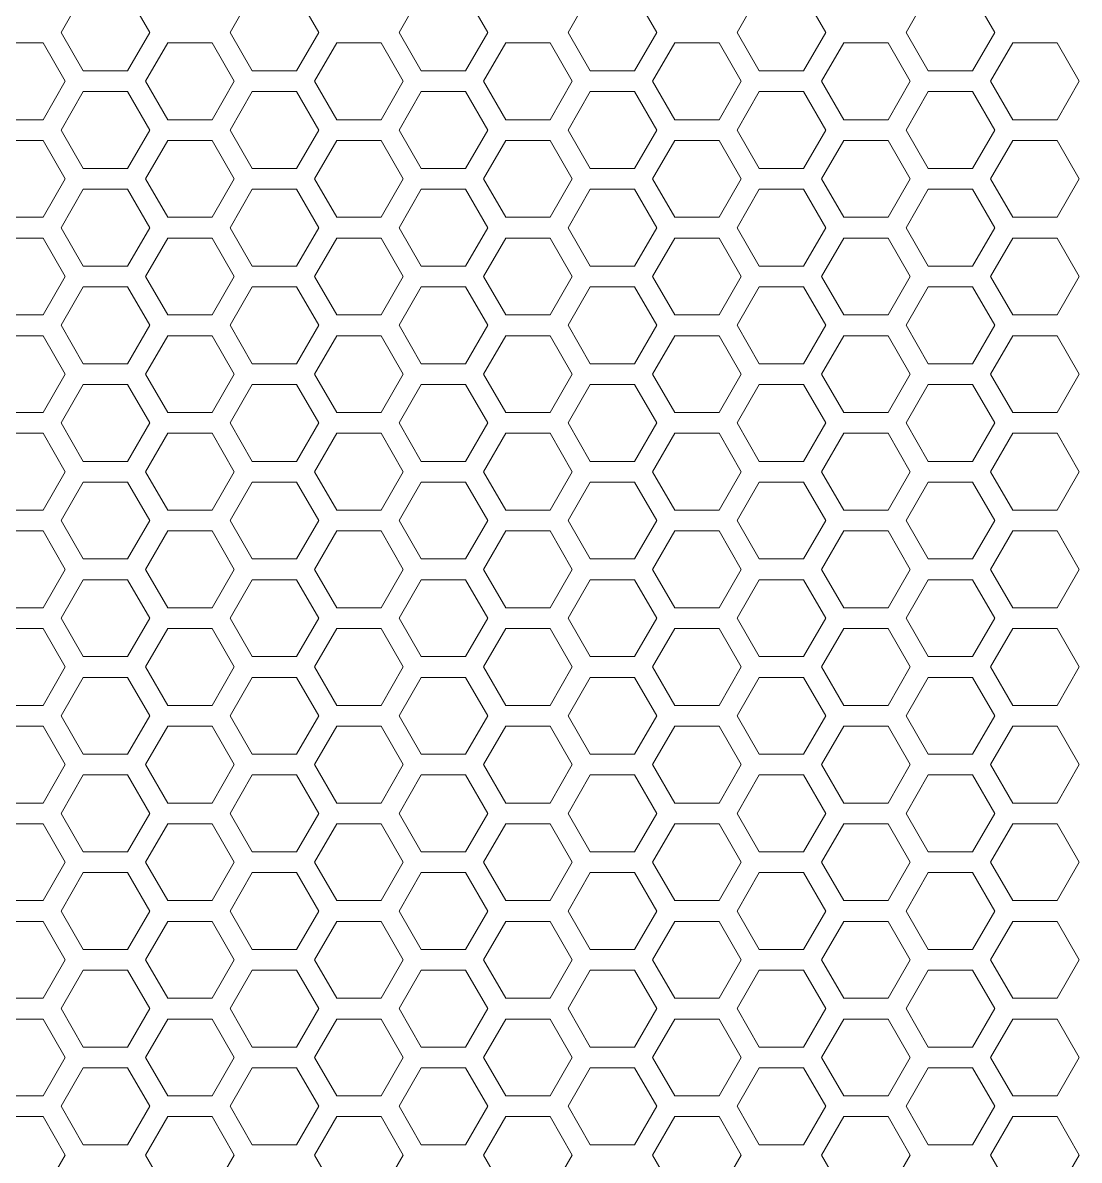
# Model space of a CAD drawing. Header units: millimetres. Extents: x 0 to 140, y -17 to 195.
# Drawn here: x 23.61 to 30.09, y 109.12 to 116.1 of the extents above; entities that cross this region are included whole.
import ezdxf

# ---------------------------------------------------------------- set-up
doc = ezdxf.new("R2010")
doc.units = ezdxf.units.MM
doc.layers.add('4203-42785_1_0', color=7, linetype='Continuous')

# ---------------------------------------------------------------- blocks, each defined once
blk = doc.blocks.new('a')
at = {"layer": '4203-42785_1_0', "color": 0, "linetype": 'ByBlock', "lineweight": 9}
for p, q in [((1511.8058, 435.2203), (1511.6991, 435.0354)), ((1512.1259, 435.0354), (1512.0192, 435.2203)), ((1512.6191, 435.2203), (1512.5124, 435.0354)), ((1512.9393, 435.0354), (1512.8325, 435.2203)), ((1513.4323, 435.2203), (1513.3256, 435.0354)), ((1513.7524, 435.0354), (1513.6457, 435.2203)), ((1514.2456, 435.2203), (1514.1389, 435.0354)), ((1514.5657, 435.0354), (1514.459, 435.2203)), ((1515.0588, 435.2203), (1514.9521, 435.0354)), ((1515.379, 435.0354), (1515.2723, 435.2203)), ((1515.8721, 435.2203), (1515.7654, 435.0354)), ((1516.1923, 435.0354), (1516.0855, 435.2203)), ((1511.6991, 435.0354), (1511.8058, 434.8506)), ((1512.0192, 434.8506), (1512.1259, 435.0354)), ((1512.5124, 435.0354), (1512.6191, 434.8506)), ((1512.8325, 434.8506), (1512.9393, 435.0354)), ((1513.3256, 435.0354), (1513.4323, 434.8506)), ((1513.6457, 434.8506), (1513.7524, 435.0354)), ((1514.1389, 435.0354), (1514.2456, 434.8506)), ((1514.459, 434.8506), (1514.5657, 435.0354)), ((1514.9521, 435.0354), (1515.0588, 434.8506)), ((1515.2723, 434.8506), (1515.379, 435.0354)), ((1515.7654, 435.0354), (1515.8721, 434.8506)), ((1516.0855, 434.8506), (1516.1923, 435.0354)), ((1511.6126, 434.9855), (1511.3992, 434.9855)), ((1511.7193, 434.8007), (1511.6126, 434.9855)), ((1512.2124, 434.9855), (1512.1057, 434.8007)), ((1512.4259, 434.9855), (1512.2124, 434.9855)), ((1512.5326, 434.8007), (1512.4259, 434.9855)), ((1513.0257, 434.9855), (1512.919, 434.8007)), ((1513.2391, 434.9855), (1513.0257, 434.9855)), ((1513.3458, 434.8007), (1513.2391, 434.9855)), ((1513.8389, 434.9855), (1513.7322, 434.8007)), ((1514.0523, 434.9855), (1513.8389, 434.9855)), ((1514.1591, 434.8007), (1514.0523, 434.9855)), ((1514.6522, 434.9855), (1514.5455, 434.8007)), ((1514.8656, 434.9855), (1514.6522, 434.9855)), ((1514.9724, 434.8007), (1514.8656, 434.9855)), ((1515.4655, 434.9855), (1515.3587, 434.8007)), ((1515.6789, 434.9855), (1515.4655, 434.9855)), ((1515.7856, 434.8007), (1515.6789, 434.9855)), ((1516.2788, 434.9855), (1516.1721, 434.8007)), ((1516.4922, 434.9855), (1516.2788, 434.9855)), ((1516.5989, 434.8007), (1516.4922, 434.9855)), ((1511.8058, 434.8506), (1512.0192, 434.8506)), ((1512.6191, 434.8506), (1512.8325, 434.8506)), ((1513.4323, 434.8506), (1513.6457, 434.8506)), ((1514.2456, 434.8506), (1514.459, 434.8506)), ((1515.0588, 434.8506), (1515.2723, 434.8506)), ((1515.8721, 434.8506), (1516.0855, 434.8506)), ((1511.6126, 434.6158), (1511.7193, 434.8007)), ((1512.1057, 434.8007), (1512.2124, 434.6158)), ((1512.4259, 434.6158), (1512.5326, 434.8007)), ((1512.919, 434.8007), (1513.0257, 434.6158)), ((1513.2391, 434.6158), (1513.3458, 434.8007)), ((1513.7322, 434.8007), (1513.8389, 434.6158)), ((1514.0523, 434.6158), (1514.1591, 434.8007)), ((1514.5455, 434.8007), (1514.6522, 434.6158)), ((1514.8656, 434.6158), (1514.9724, 434.8007)), ((1515.3587, 434.8007), (1515.4655, 434.6158)), ((1515.6789, 434.6158), (1515.7856, 434.8007)), ((1516.1721, 434.8007), (1516.2788, 434.6158)), ((1516.4922, 434.6158), (1516.5989, 434.8007)), ((1511.8058, 434.7508), (1511.6991, 434.5659)), ((1512.0192, 434.7508), (1511.8058, 434.7508)), ((1512.1259, 434.5659), (1512.0192, 434.7508)), ((1512.6191, 434.7508), (1512.5124, 434.5659)), ((1512.8325, 434.7508), (1512.6191, 434.7508)), ((1512.9393, 434.5659), (1512.8325, 434.7508)), ((1513.4323, 434.7508), (1513.3256, 434.5659)), ((1513.6457, 434.7508), (1513.4323, 434.7508)), ((1513.7524, 434.5659), (1513.6457, 434.7508)), ((1514.2456, 434.7508), (1514.1389, 434.5659)), ((1514.459, 434.7508), (1514.2456, 434.7508)), ((1514.5657, 434.5659), (1514.459, 434.7508)), ((1515.0588, 434.7508), (1514.9521, 434.5659)), ((1515.2723, 434.7508), (1515.0588, 434.7508)), ((1515.379, 434.5659), (1515.2723, 434.7508)), ((1515.8721, 434.7508), (1515.7654, 434.5659)), ((1516.0855, 434.7508), (1515.8721, 434.7508)), ((1516.1923, 434.5659), (1516.0855, 434.7508)), ((1511.3992, 434.6158), (1511.6126, 434.6158)), ((1512.2124, 434.6158), (1512.4259, 434.6158)), ((1513.0257, 434.6158), (1513.2391, 434.6158)), ((1513.8389, 434.6158), (1514.0523, 434.6158)), ((1514.6522, 434.6158), (1514.8656, 434.6158)), ((1515.4655, 434.6158), (1515.6789, 434.6158)), ((1516.2788, 434.6158), (1516.4922, 434.6158)), ((1511.6991, 434.5659), (1511.8058, 434.381)), ((1512.0192, 434.381), (1512.1259, 434.5659)), ((1512.5124, 434.5659), (1512.6191, 434.381)), ((1512.8325, 434.381), (1512.9393, 434.5659)), ((1513.3256, 434.5659), (1513.4323, 434.381)), ((1513.6457, 434.381), (1513.7524, 434.5659)), ((1514.1389, 434.5659), (1514.2456, 434.381)), ((1514.459, 434.381), (1514.5657, 434.5659)), ((1514.9521, 434.5659), (1515.0588, 434.381)), ((1515.2723, 434.381), (1515.379, 434.5659)), ((1515.7654, 434.5659), (1515.8721, 434.381)), ((1516.0855, 434.381), (1516.1923, 434.5659)), ((1511.6126, 434.516), (1511.3992, 434.516)), ((1511.7193, 434.3311), (1511.6126, 434.516)), ((1512.2124, 434.516), (1512.1057, 434.3311)), ((1512.4259, 434.516), (1512.2124, 434.516)), ((1512.5326, 434.3311), (1512.4259, 434.516)), ((1513.0257, 434.516), (1512.919, 434.3311)), ((1513.2391, 434.516), (1513.0257, 434.516)), ((1513.3458, 434.3311), (1513.2391, 434.516)), ((1513.8389, 434.516), (1513.7322, 434.3311)), ((1514.0523, 434.516), (1513.8389, 434.516)), ((1514.1591, 434.3311), (1514.0523, 434.516)), ((1514.6522, 434.516), (1514.5455, 434.3311)), ((1514.8656, 434.516), (1514.6522, 434.516)), ((1514.9724, 434.3311), (1514.8656, 434.516)), ((1515.4655, 434.516), (1515.3587, 434.3311)), ((1515.6789, 434.516), (1515.4655, 434.516)), ((1515.7856, 434.3311), (1515.6789, 434.516)), ((1516.2788, 434.516), (1516.1721, 434.3311)), ((1516.4922, 434.516), (1516.2788, 434.516)), ((1516.5989, 434.3311), (1516.4922, 434.516)), ((1511.8058, 434.381), (1512.0192, 434.381)), ((1512.6191, 434.381), (1512.8325, 434.381)), ((1513.4323, 434.381), (1513.6457, 434.381)), ((1514.2456, 434.381), (1514.459, 434.381)), ((1515.0588, 434.381), (1515.2723, 434.381)), ((1515.8721, 434.381), (1516.0855, 434.381)), ((1511.6126, 434.1463), (1511.7193, 434.3311)), ((1511.8058, 434.2812), (1511.6991, 434.0963)), ((1512.0192, 434.2812), (1511.8058, 434.2812)), ((1512.1259, 434.0963), (1512.0192, 434.2812)), ((1512.1057, 434.3311), (1512.2124, 434.1463)), ((1512.4259, 434.1463), (1512.5326, 434.3311)), ((1512.6191, 434.2812), (1512.5124, 434.0963)), ((1512.8325, 434.2812), (1512.6191, 434.2812)), ((1512.9393, 434.0963), (1512.8325, 434.2812)), ((1512.919, 434.3311), (1513.0257, 434.1463)), ((1513.2391, 434.1463), (1513.3458, 434.3311)), ((1513.4323, 434.2812), (1513.3256, 434.0963)), ((1513.6457, 434.2812), (1513.4323, 434.2812)), ((1513.7524, 434.0963), (1513.6457, 434.2812)), ((1513.7322, 434.3311), (1513.8389, 434.1463)), ((1514.0523, 434.1463), (1514.1591, 434.3311)), ((1514.2456, 434.2812), (1514.1389, 434.0963)), ((1514.459, 434.2812), (1514.2456, 434.2812)), ((1514.5657, 434.0963), (1514.459, 434.2812)), ((1514.5455, 434.3311), (1514.6522, 434.1463)), ((1514.8656, 434.1463), (1514.9724, 434.3311)), ((1515.0588, 434.2812), (1514.9521, 434.0963)), ((1515.2723, 434.2812), (1515.0588, 434.2812)), ((1515.379, 434.0963), (1515.2723, 434.2812)), ((1515.3587, 434.3311), (1515.4655, 434.1463)), ((1515.6789, 434.1463), (1515.7856, 434.3311)), ((1515.8721, 434.2812), (1515.7654, 434.0963)), ((1516.0855, 434.2812), (1515.8721, 434.2812)), ((1516.1923, 434.0963), (1516.0855, 434.2812)), ((1516.1721, 434.3311), (1516.2788, 434.1463)), ((1516.4922, 434.1463), (1516.5989, 434.3311)), ((1511.3992, 434.1463), (1511.6126, 434.1463)), ((1512.2124, 434.1463), (1512.4259, 434.1463)), ((1513.0257, 434.1463), (1513.2391, 434.1463)), ((1513.8389, 434.1463), (1514.0523, 434.1463)), ((1514.6522, 434.1463), (1514.8656, 434.1463)), ((1515.4655, 434.1463), (1515.6789, 434.1463)), ((1516.2788, 434.1463), (1516.4922, 434.1463)), ((1511.6991, 434.0963), (1511.8058, 433.9115)), ((1512.0192, 433.9115), (1512.1259, 434.0963)), ((1512.5124, 434.0963), (1512.6191, 433.9115)), ((1512.8325, 433.9115), (1512.9393, 434.0963)), ((1513.3256, 434.0963), (1513.4323, 433.9115)), ((1513.6457, 433.9115), (1513.7524, 434.0963)), ((1514.1389, 434.0963), (1514.2456, 433.9115)), ((1514.459, 433.9115), (1514.5657, 434.0963)), ((1514.9521, 434.0963), (1515.0588, 433.9115)), ((1515.2723, 433.9115), (1515.379, 434.0963)), ((1515.7654, 434.0963), (1515.8721, 433.9115)), ((1516.0855, 433.9115), (1516.1923, 434.0963)), ((1511.6126, 434.0464), (1511.3992, 434.0464)), ((1511.7193, 433.8616), (1511.6126, 434.0464)), ((1512.2124, 434.0464), (1512.1057, 433.8616)), ((1512.4259, 434.0464), (1512.2124, 434.0464)), ((1512.5326, 433.8616), (1512.4259, 434.0464)), ((1513.0257, 434.0464), (1512.919, 433.8616)), ((1513.2391, 434.0464), (1513.0257, 434.0464)), ((1513.3458, 433.8616), (1513.2391, 434.0464)), ((1513.8389, 434.0464), (1513.7322, 433.8616)), ((1514.0523, 434.0464), (1513.8389, 434.0464)), ((1514.1591, 433.8616), (1514.0523, 434.0464)), ((1514.6522, 434.0464), (1514.5455, 433.8616)), ((1514.8656, 434.0464), (1514.6522, 434.0464)), ((1514.9724, 433.8616), (1514.8656, 434.0464)), ((1515.4655, 434.0464), (1515.3587, 433.8616)), ((1515.6789, 434.0464), (1515.4655, 434.0464)), ((1515.7856, 433.8616), (1515.6789, 434.0464)), ((1516.2788, 434.0464), (1516.1721, 433.8616)), ((1516.4922, 434.0464), (1516.2788, 434.0464)), ((1516.5989, 433.8616), (1516.4922, 434.0464)), ((1511.8058, 433.9115), (1512.0192, 433.9115)), ((1512.6191, 433.9115), (1512.8325, 433.9115)), ((1513.4323, 433.9115), (1513.6457, 433.9115)), ((1514.2456, 433.9115), (1514.459, 433.9115)), ((1515.0588, 433.9115), (1515.2723, 433.9115)), ((1515.8721, 433.9115), (1516.0855, 433.9115)), ((1511.6126, 433.6767), (1511.7193, 433.8616)), ((1512.1057, 433.8616), (1512.2124, 433.6767)), ((1512.4259, 433.6767), (1512.5326, 433.8616)), ((1512.919, 433.8616), (1513.0257, 433.6767)), ((1513.2391, 433.6767), (1513.3458, 433.8616)), ((1513.7322, 433.8616), (1513.8389, 433.6767)), ((1514.0523, 433.6767), (1514.1591, 433.8616)), ((1514.5455, 433.8616), (1514.6522, 433.6767)), ((1514.8656, 433.6767), (1514.9724, 433.8616)), ((1515.3587, 433.8616), (1515.4655, 433.6767)), ((1515.6789, 433.6767), (1515.7856, 433.8616)), ((1516.1721, 433.8616), (1516.2788, 433.6767)), ((1516.4922, 433.6767), (1516.5989, 433.8616)), ((1511.8058, 433.8117), (1511.6991, 433.6268)), ((1512.0192, 433.8117), (1511.8058, 433.8117)), ((1512.1259, 433.6268), (1512.0192, 433.8117)), ((1512.6191, 433.8117), (1512.5124, 433.6268)), ((1512.8325, 433.8117), (1512.6191, 433.8117)), ((1512.9393, 433.6268), (1512.8325, 433.8117)), ((1513.4323, 433.8117), (1513.3256, 433.6268)), ((1513.6457, 433.8117), (1513.4323, 433.8117)), ((1513.7524, 433.6268), (1513.6457, 433.8117)), ((1514.2456, 433.8117), (1514.1389, 433.6268)), ((1514.459, 433.8117), (1514.2456, 433.8117)), ((1514.5657, 433.6268), (1514.459, 433.8117)), ((1515.0588, 433.8117), (1514.9521, 433.6268)), ((1515.2723, 433.8117), (1515.0588, 433.8117)), ((1515.379, 433.6268), (1515.2723, 433.8117)), ((1515.8721, 433.8117), (1515.7654, 433.6268)), ((1516.0855, 433.8117), (1515.8721, 433.8117)), ((1516.1923, 433.6268), (1516.0855, 433.8117)), ((1511.3992, 433.6767), (1511.6126, 433.6767)), ((1512.2124, 433.6767), (1512.4259, 433.6767)), ((1513.0257, 433.6767), (1513.2391, 433.6767)), ((1513.8389, 433.6767), (1514.0523, 433.6767)), ((1514.6522, 433.6767), (1514.8656, 433.6767)), ((1515.4655, 433.6767), (1515.6789, 433.6767)), ((1516.2788, 433.6767), (1516.4922, 433.6767)), ((1511.6991, 433.6268), (1511.8058, 433.4419)), ((1512.0192, 433.4419), (1512.1259, 433.6268)), ((1512.5124, 433.6268), (1512.6191, 433.4419)), ((1512.8325, 433.4419), (1512.9393, 433.6268)), ((1513.3256, 433.6268), (1513.4323, 433.4419)), ((1513.6457, 433.4419), (1513.7524, 433.6268)), ((1514.1389, 433.6268), (1514.2456, 433.4419)), ((1514.459, 433.4419), (1514.5657, 433.6268)), ((1514.9521, 433.6268), (1515.0588, 433.4419)), ((1515.2723, 433.4419), (1515.379, 433.6268)), ((1515.7654, 433.6268), (1515.8721, 433.4419)), ((1516.0855, 433.4419), (1516.1923, 433.6268)), ((1511.6126, 433.5769), (1511.3992, 433.5769)), ((1511.7193, 433.392), (1511.6126, 433.5769)), ((1512.2124, 433.5769), (1512.1057, 433.392)), ((1512.4259, 433.5769), (1512.2124, 433.5769)), ((1512.5326, 433.392), (1512.4259, 433.5769)), ((1513.0257, 433.5769), (1512.919, 433.392)), ((1513.2391, 433.5769), (1513.0257, 433.5769)), ((1513.3458, 433.392), (1513.2391, 433.5769)), ((1513.8389, 433.5769), (1513.7322, 433.392)), ((1514.0523, 433.5769), (1513.8389, 433.5769)), ((1514.1591, 433.392), (1514.0523, 433.5769)), ((1514.6522, 433.5769), (1514.5455, 433.392)), ((1514.8656, 433.5769), (1514.6522, 433.5769)), ((1514.9724, 433.392), (1514.8656, 433.5769)), ((1515.4655, 433.5769), (1515.3587, 433.392)), ((1515.6789, 433.5769), (1515.4655, 433.5769)), ((1515.7856, 433.392), (1515.6789, 433.5769)), ((1516.2788, 433.5769), (1516.1721, 433.392)), ((1516.4922, 433.5769), (1516.2788, 433.5769)), ((1516.5989, 433.392), (1516.4922, 433.5769)), ((1511.8058, 433.4419), (1512.0192, 433.4419)), ((1512.6191, 433.4419), (1512.8325, 433.4419)), ((1513.4323, 433.4419), (1513.6457, 433.4419)), ((1514.2456, 433.4419), (1514.459, 433.4419)), ((1515.0588, 433.4419), (1515.2723, 433.4419)), ((1515.8721, 433.4419), (1516.0855, 433.4419)), ((1511.6126, 433.2072), (1511.7193, 433.392)), ((1512.1057, 433.392), (1512.2124, 433.2072)), ((1512.4259, 433.2072), (1512.5326, 433.392)), ((1512.919, 433.392), (1513.0257, 433.2072)), ((1513.2391, 433.2072), (1513.3458, 433.392)), ((1513.7322, 433.392), (1513.8389, 433.2072)), ((1514.0523, 433.2072), (1514.1591, 433.392)), ((1514.5455, 433.392), (1514.6522, 433.2072)), ((1514.8656, 433.2072), (1514.9724, 433.392)), ((1515.3587, 433.392), (1515.4655, 433.2072)), ((1515.6789, 433.2072), (1515.7856, 433.392)), ((1516.1721, 433.392), (1516.2788, 433.2072)), ((1516.4922, 433.2072), (1516.5989, 433.392)), ((1511.8058, 433.3421), (1511.6991, 433.1573)), ((1512.0192, 433.3421), (1511.8058, 433.3421)), ((1512.1259, 433.1573), (1512.0192, 433.3421)), ((1512.6191, 433.3421), (1512.5124, 433.1573)), ((1512.8325, 433.3421), (1512.6191, 433.3421)), ((1512.9393, 433.1573), (1512.8325, 433.3421)), ((1513.4323, 433.3421), (1513.3256, 433.1573)), ((1513.6457, 433.3421), (1513.4323, 433.3421)), ((1513.7524, 433.1573), (1513.6457, 433.3421)), ((1514.2456, 433.3421), (1514.1389, 433.1573)), ((1514.459, 433.3421), (1514.2456, 433.3421)), ((1514.5657, 433.1573), (1514.459, 433.3421)), ((1515.0588, 433.3421), (1514.9521, 433.1573)), ((1515.2723, 433.3421), (1515.0588, 433.3421)), ((1515.379, 433.1573), (1515.2723, 433.3421)), ((1515.8721, 433.3421), (1515.7654, 433.1573)), ((1516.0855, 433.3421), (1515.8721, 433.3421)), ((1516.1923, 433.1573), (1516.0855, 433.3421)), ((1511.3992, 433.2072), (1511.6126, 433.2072)), ((1512.2124, 433.2072), (1512.4259, 433.2072)), ((1513.0257, 433.2072), (1513.2391, 433.2072)), ((1513.8389, 433.2072), (1514.0523, 433.2072)), ((1514.6522, 433.2072), (1514.8656, 433.2072)), ((1515.4655, 433.2072), (1515.6789, 433.2072)), ((1516.2788, 433.2072), (1516.4922, 433.2072)), ((1511.6991, 433.1573), (1511.8058, 432.9724)), ((1512.0192, 432.9724), (1512.1259, 433.1573)), ((1512.5124, 433.1573), (1512.6191, 432.9724)), ((1512.8325, 432.9724), (1512.9393, 433.1573)), ((1513.3256, 433.1573), (1513.4323, 432.9724)), ((1513.6457, 432.9724), (1513.7524, 433.1573)), ((1514.1389, 433.1573), (1514.2456, 432.9724)), ((1514.459, 432.9724), (1514.5657, 433.1573)), ((1514.9521, 433.1573), (1515.0588, 432.9724)), ((1515.2723, 432.9724), (1515.379, 433.1573)), ((1515.7654, 433.1573), (1515.8721, 432.9724)), ((1516.0855, 432.9724), (1516.1923, 433.1573)), ((1511.6126, 433.1073), (1511.3992, 433.1073)), ((1511.7193, 432.9225), (1511.6126, 433.1073)), ((1512.2124, 433.1073), (1512.1057, 432.9225)), ((1512.4259, 433.1073), (1512.2124, 433.1073)), ((1512.5326, 432.9225), (1512.4259, 433.1073)), ((1513.0257, 433.1073), (1512.919, 432.9225)), ((1513.2391, 433.1073), (1513.0257, 433.1073)), ((1513.3458, 432.9225), (1513.2391, 433.1073)), ((1513.8389, 433.1073), (1513.7322, 432.9225)), ((1514.0523, 433.1073), (1513.8389, 433.1073)), ((1514.1591, 432.9225), (1514.0523, 433.1073)), ((1514.6522, 433.1073), (1514.5455, 432.9225)), ((1514.8656, 433.1073), (1514.6522, 433.1073)), ((1514.9724, 432.9225), (1514.8656, 433.1073)), ((1515.4655, 433.1073), (1515.3587, 432.9225)), ((1515.6789, 433.1073), (1515.4655, 433.1073)), ((1515.7856, 432.9225), (1515.6789, 433.1073)), ((1516.2788, 433.1073), (1516.1721, 432.9225)), ((1516.4922, 433.1073), (1516.2788, 433.1073)), ((1516.5989, 432.9225), (1516.4922, 433.1073)), ((1511.8058, 432.9724), (1512.0192, 432.9724)), ((1512.6191, 432.9724), (1512.8325, 432.9724)), ((1513.4323, 432.9724), (1513.6457, 432.9724)), ((1514.2456, 432.9724), (1514.459, 432.9724)), ((1515.0588, 432.9724), (1515.2723, 432.9724)), ((1515.8721, 432.9724), (1516.0855, 432.9724)), ((1511.6126, 432.7376), (1511.7193, 432.9225)), ((1512.1057, 432.9225), (1512.2124, 432.7376)), ((1512.4259, 432.7376), (1512.5326, 432.9225)), ((1512.919, 432.9225), (1513.0257, 432.7376)), ((1513.2391, 432.7376), (1513.3458, 432.9225)), ((1513.7322, 432.9225), (1513.8389, 432.7376)), ((1514.0523, 432.7376), (1514.1591, 432.9225)), ((1514.5455, 432.9225), (1514.6522, 432.7376)), ((1514.8656, 432.7376), (1514.9724, 432.9225)), ((1515.3587, 432.9225), (1515.4655, 432.7376)), ((1515.6789, 432.7376), (1515.7856, 432.9225)), ((1516.1721, 432.9225), (1516.2788, 432.7376)), ((1516.4922, 432.7376), (1516.5989, 432.9225)), ((1511.8058, 432.8726), (1511.6991, 432.6877)), ((1512.0192, 432.8726), (1511.8058, 432.8726)), ((1512.1259, 432.6877), (1512.0192, 432.8726)), ((1512.6191, 432.8726), (1512.5124, 432.6877)), ((1512.8325, 432.8726), (1512.6191, 432.8726)), ((1512.9393, 432.6877), (1512.8325, 432.8726)), ((1513.4323, 432.8726), (1513.3256, 432.6877)), ((1513.6457, 432.8726), (1513.4323, 432.8726)), ((1513.7524, 432.6877), (1513.6457, 432.8726)), ((1514.2456, 432.8726), (1514.1389, 432.6877)), ((1514.459, 432.8726), (1514.2456, 432.8726)), ((1514.5657, 432.6877), (1514.459, 432.8726)), ((1515.0588, 432.8726), (1514.9521, 432.6877)), ((1515.2723, 432.8726), (1515.0588, 432.8726)), ((1515.379, 432.6877), (1515.2723, 432.8726)), ((1515.8721, 432.8726), (1515.7654, 432.6877)), ((1516.0855, 432.8726), (1515.8721, 432.8726)), ((1516.1923, 432.6877), (1516.0855, 432.8726)), ((1511.3992, 432.7376), (1511.6126, 432.7376)), ((1512.2124, 432.7376), (1512.4259, 432.7376)), ((1513.0257, 432.7376), (1513.2391, 432.7376)), ((1513.8389, 432.7376), (1514.0523, 432.7376)), ((1514.6522, 432.7376), (1514.8656, 432.7376)), ((1515.4655, 432.7376), (1515.6789, 432.7376)), ((1516.2788, 432.7376), (1516.4922, 432.7376)), ((1511.6126, 432.6378), (1511.3992, 432.6378)), ((1511.7193, 432.4529), (1511.6126, 432.6378)), ((1511.6991, 432.6877), (1511.8058, 432.5028)), ((1512.0192, 432.5028), (1512.1259, 432.6877)), ((1512.2124, 432.6378), (1512.1057, 432.4529)), ((1512.4259, 432.6378), (1512.2124, 432.6378)), ((1512.5326, 432.4529), (1512.4259, 432.6378)), ((1512.5124, 432.6877), (1512.6191, 432.5028)), ((1512.8325, 432.5028), (1512.9393, 432.6877)), ((1513.0257, 432.6378), (1512.919, 432.4529)), ((1513.2391, 432.6378), (1513.0257, 432.6378)), ((1513.3458, 432.4529), (1513.2391, 432.6378)), ((1513.3256, 432.6877), (1513.4323, 432.5028)), ((1513.6457, 432.5028), (1513.7524, 432.6877)), ((1513.8389, 432.6378), (1513.7322, 432.4529)), ((1514.0523, 432.6378), (1513.8389, 432.6378)), ((1514.1591, 432.4529), (1514.0523, 432.6378)), ((1514.1389, 432.6877), (1514.2456, 432.5028)), ((1514.459, 432.5028), (1514.5657, 432.6877)), ((1514.6522, 432.6378), (1514.5455, 432.4529)), ((1514.8656, 432.6378), (1514.6522, 432.6378)), ((1514.9724, 432.4529), (1514.8656, 432.6378)), ((1514.9521, 432.6877), (1515.0588, 432.5028)), ((1515.2723, 432.5028), (1515.379, 432.6877)), ((1515.4655, 432.6378), (1515.3587, 432.4529)), ((1515.6789, 432.6378), (1515.4655, 432.6378)), ((1515.7856, 432.4529), (1515.6789, 432.6378)), ((1515.7654, 432.6877), (1515.8721, 432.5028)), ((1516.0855, 432.5028), (1516.1923, 432.6877)), ((1516.2788, 432.6378), (1516.1721, 432.4529)), ((1516.4922, 432.6378), (1516.2788, 432.6378)), ((1516.5989, 432.4529), (1516.4922, 432.6378)), ((1511.8058, 432.5028), (1512.0192, 432.5028)), ((1512.6191, 432.5028), (1512.8325, 432.5028)), ((1513.4323, 432.5028), (1513.6457, 432.5028)), ((1514.2456, 432.5028), (1514.459, 432.5028)), ((1515.0588, 432.5028), (1515.2723, 432.5028)), ((1515.8721, 432.5028), (1516.0855, 432.5028)), ((1511.6126, 432.2681), (1511.7193, 432.4529)), ((1512.1057, 432.4529), (1512.2124, 432.2681)), ((1512.4259, 432.2681), (1512.5326, 432.4529)), ((1512.919, 432.4529), (1513.0257, 432.2681)), ((1513.2391, 432.2681), (1513.3458, 432.4529)), ((1513.7322, 432.4529), (1513.8389, 432.2681)), ((1514.0523, 432.2681), (1514.1591, 432.4529)), ((1514.5455, 432.4529), (1514.6522, 432.2681)), ((1514.8656, 432.2681), (1514.9724, 432.4529)), ((1515.3587, 432.4529), (1515.4655, 432.2681)), ((1515.6789, 432.2681), (1515.7856, 432.4529)), ((1516.1721, 432.4529), (1516.2788, 432.2681)), ((1516.4922, 432.2681), (1516.5989, 432.4529)), ((1511.8058, 432.403), (1511.6991, 432.2182)), ((1512.0192, 432.403), (1511.8058, 432.403)), ((1512.1259, 432.2182), (1512.0192, 432.403)), ((1512.6191, 432.403), (1512.5124, 432.2182)), ((1512.8325, 432.403), (1512.6191, 432.403)), ((1512.9393, 432.2182), (1512.8325, 432.403)), ((1513.4323, 432.403), (1513.3256, 432.2182)), ((1513.6457, 432.403), (1513.4323, 432.403)), ((1513.7524, 432.2182), (1513.6457, 432.403)), ((1514.2456, 432.403), (1514.1389, 432.2182)), ((1514.459, 432.403), (1514.2456, 432.403)), ((1514.5657, 432.2182), (1514.459, 432.403)), ((1515.0588, 432.403), (1514.9521, 432.2182)), ((1515.2723, 432.403), (1515.0588, 432.403)), ((1515.379, 432.2182), (1515.2723, 432.403)), ((1515.8721, 432.403), (1515.7654, 432.2182)), ((1516.0855, 432.403), (1515.8721, 432.403)), ((1516.1923, 432.2182), (1516.0855, 432.403)), ((1511.3992, 432.2681), (1511.6126, 432.2681)), ((1512.2124, 432.2681), (1512.4259, 432.2681)), ((1513.0257, 432.2681), (1513.2391, 432.2681)), ((1513.8389, 432.2681), (1514.0523, 432.2681)), ((1514.6522, 432.2681), (1514.8656, 432.2681)), ((1515.4655, 432.2681), (1515.6789, 432.2681)), ((1516.2788, 432.2681), (1516.4922, 432.2681)), ((1511.6991, 432.2182), (1511.8058, 432.0333)), ((1512.0192, 432.0333), (1512.1259, 432.2182)), ((1512.5124, 432.2182), (1512.6191, 432.0333)), ((1512.8325, 432.0333), (1512.9393, 432.2182)), ((1513.3256, 432.2182), (1513.4323, 432.0333)), ((1513.6457, 432.0333), (1513.7524, 432.2182)), ((1514.1389, 432.2182), (1514.2456, 432.0333)), ((1514.459, 432.0333), (1514.5657, 432.2182)), ((1514.9521, 432.2182), (1515.0588, 432.0333)), ((1515.2723, 432.0333), (1515.379, 432.2182)), ((1515.7654, 432.2182), (1515.8721, 432.0333)), ((1516.0855, 432.0333), (1516.1923, 432.2182)), ((1511.6126, 432.1683), (1511.3992, 432.1683)), ((1511.7193, 431.9834), (1511.6126, 432.1683)), ((1512.2124, 432.1683), (1512.1057, 431.9834)), ((1512.4259, 432.1683), (1512.2124, 432.1683)), ((1512.5326, 431.9834), (1512.4259, 432.1683)), ((1513.0257, 432.1683), (1512.919, 431.9834)), ((1513.2391, 432.1683), (1513.0257, 432.1683)), ((1513.3458, 431.9834), (1513.2391, 432.1683)), ((1513.8389, 432.1683), (1513.7322, 431.9834)), ((1514.0523, 432.1683), (1513.8389, 432.1683)), ((1514.1591, 431.9834), (1514.0523, 432.1683)), ((1514.6522, 432.1683), (1514.5455, 431.9834)), ((1514.8656, 432.1683), (1514.6522, 432.1683)), ((1514.9724, 431.9834), (1514.8656, 432.1683)), ((1515.4655, 432.1683), (1515.3587, 431.9834)), ((1515.6789, 432.1683), (1515.4655, 432.1683)), ((1515.7856, 431.9834), (1515.6789, 432.1683)), ((1516.2788, 432.1683), (1516.1721, 431.9834)), ((1516.4922, 432.1683), (1516.2788, 432.1683)), ((1516.5989, 431.9834), (1516.4922, 432.1683)), ((1511.6126, 431.7985), (1511.7193, 431.9834)), ((1511.8058, 432.0333), (1512.0192, 432.0333)), ((1512.1057, 431.9834), (1512.2124, 431.7985)), ((1512.4259, 431.7985), (1512.5326, 431.9834)), ((1512.6191, 432.0333), (1512.8325, 432.0333)), ((1512.919, 431.9834), (1513.0257, 431.7985)), ((1513.2391, 431.7985), (1513.3458, 431.9834)), ((1513.4323, 432.0333), (1513.6457, 432.0333)), ((1513.7322, 431.9834), (1513.8389, 431.7985)), ((1514.0523, 431.7985), (1514.1591, 431.9834)), ((1514.2456, 432.0333), (1514.459, 432.0333)), ((1514.5455, 431.9834), (1514.6522, 431.7985)), ((1514.8656, 431.7985), (1514.9724, 431.9834)), ((1515.0588, 432.0333), (1515.2723, 432.0333)), ((1515.3587, 431.9834), (1515.4655, 431.7985)), ((1515.6789, 431.7985), (1515.7856, 431.9834)), ((1515.8721, 432.0333), (1516.0855, 432.0333)), ((1516.1721, 431.9834), (1516.2788, 431.7985)), ((1516.4922, 431.7985), (1516.5989, 431.9834)), ((1511.8058, 431.9335), (1511.6991, 431.7486)), ((1512.0192, 431.9335), (1511.8058, 431.9335)), ((1512.1259, 431.7486), (1512.0192, 431.9335)), ((1512.6191, 431.9335), (1512.5124, 431.7486)), ((1512.8325, 431.9335), (1512.6191, 431.9335)), ((1512.9393, 431.7486), (1512.8325, 431.9335)), ((1513.4323, 431.9335), (1513.3256, 431.7486)), ((1513.6457, 431.9335), (1513.4323, 431.9335)), ((1513.7524, 431.7486), (1513.6457, 431.9335)), ((1514.2456, 431.9335), (1514.1389, 431.7486)), ((1514.459, 431.9335), (1514.2456, 431.9335)), ((1514.5657, 431.7486), (1514.459, 431.9335)), ((1515.0588, 431.9335), (1514.9521, 431.7486)), ((1515.2723, 431.9335), (1515.0588, 431.9335)), ((1515.379, 431.7486), (1515.2723, 431.9335)), ((1515.8721, 431.9335), (1515.7654, 431.7486)), ((1516.0855, 431.9335), (1515.8721, 431.9335)), ((1516.1923, 431.7486), (1516.0855, 431.9335)), ((1511.3992, 431.7985), (1511.6126, 431.7985)), ((1512.2124, 431.7985), (1512.4259, 431.7985)), ((1513.0257, 431.7985), (1513.2391, 431.7985)), ((1513.8389, 431.7985), (1514.0523, 431.7985)), ((1514.6522, 431.7985), (1514.8656, 431.7985)), ((1515.4655, 431.7985), (1515.6789, 431.7985)), ((1516.2788, 431.7985), (1516.4922, 431.7985)), ((1511.6991, 431.7486), (1511.8058, 431.5638)), ((1512.0192, 431.5638), (1512.1259, 431.7486)), ((1512.5124, 431.7486), (1512.6191, 431.5638)), ((1512.8325, 431.5638), (1512.9393, 431.7486)), ((1513.3256, 431.7486), (1513.4323, 431.5638)), ((1513.6457, 431.5638), (1513.7524, 431.7486)), ((1514.1389, 431.7486), (1514.2456, 431.5638)), ((1514.459, 431.5638), (1514.5657, 431.7486)), ((1514.9521, 431.7486), (1515.0588, 431.5638)), ((1515.2723, 431.5638), (1515.379, 431.7486)), ((1515.7654, 431.7486), (1515.8721, 431.5638)), ((1516.0855, 431.5638), (1516.1923, 431.7486)), ((1511.6126, 431.6987), (1511.3992, 431.6987)), ((1511.7193, 431.5139), (1511.6126, 431.6987)), ((1512.2124, 431.6987), (1512.1057, 431.5139)), ((1512.4259, 431.6987), (1512.2124, 431.6987)), ((1512.5326, 431.5139), (1512.4259, 431.6987)), ((1513.0257, 431.6987), (1512.919, 431.5139)), ((1513.2391, 431.6987), (1513.0257, 431.6987)), ((1513.3458, 431.5139), (1513.2391, 431.6987)), ((1513.8389, 431.6987), (1513.7322, 431.5139)), ((1514.0523, 431.6987), (1513.8389, 431.6987)), ((1514.1591, 431.5139), (1514.0523, 431.6987)), ((1514.6522, 431.6987), (1514.5455, 431.5139)), ((1514.8656, 431.6987), (1514.6522, 431.6987)), ((1514.9724, 431.5139), (1514.8656, 431.6987)), ((1515.4655, 431.6987), (1515.3587, 431.5139)), ((1515.6789, 431.6987), (1515.4655, 431.6987)), ((1515.7856, 431.5139), (1515.6789, 431.6987)), ((1516.2788, 431.6987), (1516.1721, 431.5139)), ((1516.4922, 431.6987), (1516.2788, 431.6987)), ((1516.5989, 431.5139), (1516.4922, 431.6987)), ((1511.8058, 431.5638), (1512.0192, 431.5638)), ((1512.6191, 431.5638), (1512.8325, 431.5638)), ((1513.4323, 431.5638), (1513.6457, 431.5638)), ((1514.2456, 431.5638), (1514.459, 431.5638)), ((1515.0588, 431.5638), (1515.2723, 431.5638)), ((1515.8721, 431.5638), (1516.0855, 431.5638)), ((1511.6126, 431.329), (1511.7193, 431.5139)), ((1512.1057, 431.5139), (1512.2124, 431.329)), ((1512.4259, 431.329), (1512.5326, 431.5139)), ((1512.919, 431.5139), (1513.0257, 431.329)), ((1513.2391, 431.329), (1513.3458, 431.5139)), ((1513.7322, 431.5139), (1513.8389, 431.329)), ((1514.0523, 431.329), (1514.1591, 431.5139)), ((1514.5455, 431.5139), (1514.6522, 431.329)), ((1514.8656, 431.329), (1514.9724, 431.5139)), ((1515.3587, 431.5139), (1515.4655, 431.329)), ((1515.6789, 431.329), (1515.7856, 431.5139)), ((1516.1721, 431.5139), (1516.2788, 431.329)), ((1516.4922, 431.329), (1516.5989, 431.5139)), ((1511.8058, 431.4639), (1511.6991, 431.2791)), ((1512.0192, 431.4639), (1511.8058, 431.4639)), ((1512.1259, 431.2791), (1512.0192, 431.4639)), ((1512.6191, 431.4639), (1512.5124, 431.2791)), ((1512.8325, 431.4639), (1512.6191, 431.4639)), ((1512.9393, 431.2791), (1512.8325, 431.4639)), ((1513.4323, 431.4639), (1513.3256, 431.2791)), ((1513.6457, 431.4639), (1513.4323, 431.4639)), ((1513.7524, 431.2791), (1513.6457, 431.4639)), ((1514.2456, 431.4639), (1514.1389, 431.2791)), ((1514.459, 431.4639), (1514.2456, 431.4639)), ((1514.5657, 431.2791), (1514.459, 431.4639)), ((1515.0588, 431.4639), (1514.9521, 431.2791)), ((1515.2723, 431.4639), (1515.0588, 431.4639)), ((1515.379, 431.2791), (1515.2723, 431.4639)), ((1515.8721, 431.4639), (1515.7654, 431.2791)), ((1516.0855, 431.4639), (1515.8721, 431.4639)), ((1516.1923, 431.2791), (1516.0855, 431.4639)), ((1511.3992, 431.329), (1511.6126, 431.329)), ((1512.2124, 431.329), (1512.4259, 431.329)), ((1513.0257, 431.329), (1513.2391, 431.329)), ((1513.8389, 431.329), (1514.0523, 431.329)), ((1514.6522, 431.329), (1514.8656, 431.329)), ((1515.4655, 431.329), (1515.6789, 431.329)), ((1516.2788, 431.329), (1516.4922, 431.329)), ((1511.6991, 431.2791), (1511.8058, 431.0942)), ((1512.0192, 431.0942), (1512.1259, 431.2791)), ((1512.5124, 431.2791), (1512.6191, 431.0942)), ((1512.8325, 431.0942), (1512.9393, 431.2791)), ((1513.3256, 431.2791), (1513.4323, 431.0942)), ((1513.6457, 431.0942), (1513.7524, 431.2791)), ((1514.1389, 431.2791), (1514.2456, 431.0942)), ((1514.459, 431.0942), (1514.5657, 431.2791)), ((1514.9521, 431.2791), (1515.0588, 431.0942)), ((1515.2723, 431.0942), (1515.379, 431.2791)), ((1515.7654, 431.2791), (1515.8721, 431.0942)), ((1516.0855, 431.0942), (1516.1923, 431.2791)), ((1511.6126, 431.2292), (1511.3992, 431.2292)), ((1511.7193, 431.0443), (1511.6126, 431.2292)), ((1512.2124, 431.2292), (1512.1057, 431.0443)), ((1512.4259, 431.2292), (1512.2124, 431.2292)), ((1512.5326, 431.0443), (1512.4259, 431.2292)), ((1513.0257, 431.2292), (1512.919, 431.0443)), ((1513.2391, 431.2292), (1513.0257, 431.2292)), ((1513.3458, 431.0443), (1513.2391, 431.2292)), ((1513.8389, 431.2292), (1513.7322, 431.0443)), ((1514.0523, 431.2292), (1513.8389, 431.2292)), ((1514.1591, 431.0443), (1514.0523, 431.2292)), ((1514.6522, 431.2292), (1514.5455, 431.0443)), ((1514.8656, 431.2292), (1514.6522, 431.2292)), ((1514.9724, 431.0443), (1514.8656, 431.2292)), ((1515.4655, 431.2292), (1515.3587, 431.0443)), ((1515.6789, 431.2292), (1515.4655, 431.2292)), ((1515.7856, 431.0443), (1515.6789, 431.2292)), ((1516.2788, 431.2292), (1516.1721, 431.0443)), ((1516.4922, 431.2292), (1516.2788, 431.2292)), ((1516.5989, 431.0443), (1516.4922, 431.2292)), ((1511.8058, 431.0942), (1512.0192, 431.0942)), ((1512.6191, 431.0942), (1512.8325, 431.0942)), ((1513.4323, 431.0942), (1513.6457, 431.0942)), ((1514.2456, 431.0942), (1514.459, 431.0942)), ((1515.0588, 431.0942), (1515.2723, 431.0942)), ((1515.8721, 431.0942), (1516.0855, 431.0942)), ((1511.6126, 430.8594), (1511.7193, 431.0443)), ((1511.8058, 430.9944), (1511.6991, 430.8095)), ((1512.0192, 430.9944), (1511.8058, 430.9944)), ((1512.1259, 430.8095), (1512.0192, 430.9944)), ((1512.1057, 431.0443), (1512.2124, 430.8594)), ((1512.4259, 430.8594), (1512.5326, 431.0443)), ((1512.6191, 430.9944), (1512.5124, 430.8095)), ((1512.8325, 430.9944), (1512.6191, 430.9944)), ((1512.9393, 430.8095), (1512.8325, 430.9944)), ((1512.919, 431.0443), (1513.0257, 430.8594)), ((1513.2391, 430.8594), (1513.3458, 431.0443)), ((1513.4323, 430.9944), (1513.3256, 430.8095)), ((1513.6457, 430.9944), (1513.4323, 430.9944)), ((1513.7524, 430.8095), (1513.6457, 430.9944)), ((1513.7322, 431.0443), (1513.8389, 430.8594)), ((1514.0523, 430.8594), (1514.1591, 431.0443)), ((1514.2456, 430.9944), (1514.1389, 430.8095)), ((1514.459, 430.9944), (1514.2456, 430.9944)), ((1514.5657, 430.8095), (1514.459, 430.9944)), ((1514.5455, 431.0443), (1514.6522, 430.8594)), ((1514.8656, 430.8594), (1514.9724, 431.0443)), ((1515.0588, 430.9944), (1514.9521, 430.8095)), ((1515.2723, 430.9944), (1515.0588, 430.9944)), ((1515.379, 430.8095), (1515.2723, 430.9944)), ((1515.3587, 431.0443), (1515.4655, 430.8594)), ((1515.6789, 430.8594), (1515.7856, 431.0443)), ((1515.8721, 430.9944), (1515.7654, 430.8095)), ((1516.0855, 430.9944), (1515.8721, 430.9944)), ((1516.1923, 430.8095), (1516.0855, 430.9944)), ((1516.1721, 431.0443), (1516.2788, 430.8594)), ((1516.4922, 430.8594), (1516.5989, 431.0443)), ((1511.3992, 430.8594), (1511.6126, 430.8594)), ((1512.2124, 430.8594), (1512.4259, 430.8594)), ((1513.0257, 430.8594), (1513.2391, 430.8594)), ((1513.8389, 430.8594), (1514.0523, 430.8594)), ((1514.6522, 430.8594), (1514.8656, 430.8594)), ((1515.4655, 430.8594), (1515.6789, 430.8594)), ((1516.2788, 430.8594), (1516.4922, 430.8594)), ((1511.6991, 430.8095), (1511.8058, 430.6247)), ((1512.0192, 430.6247), (1512.1259, 430.8095)), ((1512.5124, 430.8095), (1512.6191, 430.6247)), ((1512.8325, 430.6247), (1512.9393, 430.8095)), ((1513.3256, 430.8095), (1513.4323, 430.6247)), ((1513.6457, 430.6247), (1513.7524, 430.8095)), ((1514.1389, 430.8095), (1514.2456, 430.6247)), ((1514.459, 430.6247), (1514.5657, 430.8095)), ((1514.9521, 430.8095), (1515.0588, 430.6247)), ((1515.2723, 430.6247), (1515.379, 430.8095)), ((1515.7654, 430.8095), (1515.8721, 430.6247)), ((1516.0855, 430.6247), (1516.1923, 430.8095)), ((1511.6126, 430.7596), (1511.3992, 430.7596)), ((1511.7193, 430.5748), (1511.6126, 430.7596)), ((1512.2124, 430.7596), (1512.1057, 430.5748)), ((1512.4259, 430.7596), (1512.2124, 430.7596)), ((1512.5326, 430.5748), (1512.4259, 430.7596)), ((1513.0257, 430.7596), (1512.919, 430.5748)), ((1513.2391, 430.7596), (1513.0257, 430.7596)), ((1513.3458, 430.5748), (1513.2391, 430.7596)), ((1513.8389, 430.7596), (1513.7322, 430.5748)), ((1514.0523, 430.7596), (1513.8389, 430.7596)), ((1514.1591, 430.5748), (1514.0523, 430.7596)), ((1514.6522, 430.7596), (1514.5455, 430.5748)), ((1514.8656, 430.7596), (1514.6522, 430.7596)), ((1514.9724, 430.5748), (1514.8656, 430.7596)), ((1515.4655, 430.7596), (1515.3587, 430.5748)), ((1515.6789, 430.7596), (1515.4655, 430.7596)), ((1515.7856, 430.5748), (1515.6789, 430.7596)), ((1516.2788, 430.7596), (1516.1721, 430.5748)), ((1516.4922, 430.7596), (1516.2788, 430.7596)), ((1516.5989, 430.5748), (1516.4922, 430.7596)), ((1511.8058, 430.6247), (1512.0192, 430.6247)), ((1512.6191, 430.6247), (1512.8325, 430.6247)), ((1513.4323, 430.6247), (1513.6457, 430.6247)), ((1514.2456, 430.6247), (1514.459, 430.6247)), ((1515.0588, 430.6247), (1515.2723, 430.6247)), ((1515.8721, 430.6247), (1516.0855, 430.6247)), ((1511.6126, 430.3899), (1511.7193, 430.5748)), ((1512.1057, 430.5748), (1512.2124, 430.3899)), ((1512.4259, 430.3899), (1512.5326, 430.5748)), ((1512.919, 430.5748), (1513.0257, 430.3899)), ((1513.2391, 430.3899), (1513.3458, 430.5748)), ((1513.7322, 430.5748), (1513.8389, 430.3899)), ((1514.0523, 430.3899), (1514.1591, 430.5748)), ((1514.5455, 430.5748), (1514.6522, 430.3899)), ((1514.8656, 430.3899), (1514.9724, 430.5748)), ((1515.3587, 430.5748), (1515.4655, 430.3899)), ((1515.6789, 430.3899), (1515.7856, 430.5748)), ((1516.1721, 430.5748), (1516.2788, 430.3899)), ((1516.4922, 430.3899), (1516.5989, 430.5748)), ((1511.8058, 430.5249), (1511.6991, 430.34)), ((1512.0192, 430.5249), (1511.8058, 430.5249)), ((1512.1259, 430.34), (1512.0192, 430.5249)), ((1512.6191, 430.5249), (1512.5124, 430.34)), ((1512.8325, 430.5249), (1512.6191, 430.5249)), ((1512.9393, 430.34), (1512.8325, 430.5249)), ((1513.4323, 430.5249), (1513.3256, 430.34)), ((1513.6457, 430.5249), (1513.4323, 430.5249)), ((1513.7524, 430.34), (1513.6457, 430.5249)), ((1514.2456, 430.5249), (1514.1389, 430.34)), ((1514.459, 430.5249), (1514.2456, 430.5249)), ((1514.5657, 430.34), (1514.459, 430.5249)), ((1515.0588, 430.5249), (1514.9521, 430.34)), ((1515.2723, 430.5249), (1515.0588, 430.5249)), ((1515.379, 430.34), (1515.2723, 430.5249)), ((1515.8721, 430.5249), (1515.7654, 430.34)), ((1516.0855, 430.5249), (1515.8721, 430.5249)), ((1516.1923, 430.34), (1516.0855, 430.5249)), ((1511.3992, 430.3899), (1511.6126, 430.3899)), ((1511.6991, 430.34), (1511.8058, 430.1551)), ((1512.0192, 430.1551), (1512.1259, 430.34)), ((1512.2124, 430.3899), (1512.4259, 430.3899)), ((1512.5124, 430.34), (1512.6191, 430.1551)), ((1512.8325, 430.1551), (1512.9393, 430.34)), ((1513.0257, 430.3899), (1513.2391, 430.3899)), ((1513.3256, 430.34), (1513.4323, 430.1551)), ((1513.6457, 430.1551), (1513.7524, 430.34)), ((1513.8389, 430.3899), (1514.0523, 430.3899)), ((1514.1389, 430.34), (1514.2456, 430.1551)), ((1514.459, 430.1551), (1514.5657, 430.34)), ((1514.6522, 430.3899), (1514.8656, 430.3899)), ((1514.9521, 430.34), (1515.0588, 430.1551)), ((1515.2723, 430.1551), (1515.379, 430.34)), ((1515.4655, 430.3899), (1515.6789, 430.3899)), ((1515.7654, 430.34), (1515.8721, 430.1551)), ((1516.0855, 430.1551), (1516.1923, 430.34)), ((1516.2788, 430.3899), (1516.4922, 430.3899)), ((1511.6126, 430.2901), (1511.3992, 430.2901)), ((1511.7193, 430.1052), (1511.6126, 430.2901)), ((1512.2124, 430.2901), (1512.1057, 430.1052)), ((1512.4259, 430.2901), (1512.2124, 430.2901)), ((1512.5326, 430.1052), (1512.4259, 430.2901)), ((1513.0257, 430.2901), (1512.919, 430.1052)), ((1513.2391, 430.2901), (1513.0257, 430.2901)), ((1513.3458, 430.1052), (1513.2391, 430.2901)), ((1513.8389, 430.2901), (1513.7322, 430.1052)), ((1514.0523, 430.2901), (1513.8389, 430.2901)), ((1514.1591, 430.1052), (1514.0523, 430.2901)), ((1514.6522, 430.2901), (1514.5455, 430.1052)), ((1514.8656, 430.2901), (1514.6522, 430.2901)), ((1514.9724, 430.1052), (1514.8656, 430.2901)), ((1515.4655, 430.2901), (1515.3587, 430.1052)), ((1515.6789, 430.2901), (1515.4655, 430.2901)), ((1515.7856, 430.1052), (1515.6789, 430.2901)), ((1516.2788, 430.2901), (1516.1721, 430.1052)), ((1516.4922, 430.2901), (1516.2788, 430.2901)), ((1516.5989, 430.1052), (1516.4922, 430.2901)), ((1511.8058, 430.1551), (1512.0192, 430.1551)), ((1512.6191, 430.1551), (1512.8325, 430.1551)), ((1513.4323, 430.1551), (1513.6457, 430.1551)), ((1514.2456, 430.1551), (1514.459, 430.1551)), ((1515.0588, 430.1551), (1515.2723, 430.1551)), ((1515.8721, 430.1551), (1516.0855, 430.1551)), ((1511.6126, 429.9204), (1511.7193, 430.1052)), ((1512.1057, 430.1052), (1512.2124, 429.9204)), ((1512.4259, 429.9204), (1512.5326, 430.1052)), ((1512.919, 430.1052), (1513.0257, 429.9204)), ((1513.2391, 429.9204), (1513.3458, 430.1052)), ((1513.7322, 430.1052), (1513.8389, 429.9204)), ((1514.0523, 429.9204), (1514.1591, 430.1052)), ((1514.5455, 430.1052), (1514.6522, 429.9204)), ((1514.8656, 429.9204), (1514.9724, 430.1052)), ((1515.3587, 430.1052), (1515.4655, 429.9204)), ((1515.6789, 429.9204), (1515.7856, 430.1052)), ((1516.1721, 430.1052), (1516.2788, 429.9204)), ((1516.4922, 429.9204), (1516.5989, 430.1052)), ((1511.8058, 430.0553), (1511.6991, 429.8704)), ((1512.0192, 430.0553), (1511.8058, 430.0553)), ((1512.1259, 429.8704), (1512.0192, 430.0553)), ((1512.6191, 430.0553), (1512.5124, 429.8704)), ((1512.8325, 430.0553), (1512.6191, 430.0553)), ((1512.9393, 429.8704), (1512.8325, 430.0553)), ((1513.4323, 430.0553), (1513.3256, 429.8704)), ((1513.6457, 430.0553), (1513.4323, 430.0553)), ((1513.7524, 429.8704), (1513.6457, 430.0553)), ((1514.2456, 430.0553), (1514.1389, 429.8704)), ((1514.459, 430.0553), (1514.2456, 430.0553)), ((1514.5657, 429.8704), (1514.459, 430.0553)), ((1515.0588, 430.0553), (1514.9521, 429.8704)), ((1515.2723, 430.0553), (1515.0588, 430.0553)), ((1515.379, 429.8704), (1515.2723, 430.0553)), ((1515.8721, 430.0553), (1515.7654, 429.8704)), ((1516.0855, 430.0553), (1515.8721, 430.0553)), ((1516.1923, 429.8704), (1516.0855, 430.0553)), ((1511.3992, 429.9204), (1511.6126, 429.9204)), ((1512.2124, 429.9204), (1512.4259, 429.9204)), ((1513.0257, 429.9204), (1513.2391, 429.9204)), ((1513.8389, 429.9204), (1514.0523, 429.9204)), ((1514.6522, 429.9204), (1514.8656, 429.9204)), ((1515.4655, 429.9204), (1515.6789, 429.9204)), ((1516.2788, 429.9204), (1516.4922, 429.9204)), ((1511.6991, 429.8704), (1511.8058, 429.6856)), ((1512.0192, 429.6856), (1512.1259, 429.8704)), ((1512.5124, 429.8704), (1512.6191, 429.6856)), ((1512.8325, 429.6856), (1512.9393, 429.8704)), ((1513.3256, 429.8704), (1513.4323, 429.6856)), ((1513.6457, 429.6856), (1513.7524, 429.8704)), ((1514.1389, 429.8704), (1514.2456, 429.6856)), ((1514.459, 429.6856), (1514.5657, 429.8704)), ((1514.9521, 429.8704), (1515.0588, 429.6856)), ((1515.2723, 429.6856), (1515.379, 429.8704)), ((1515.7654, 429.8704), (1515.8721, 429.6856)), ((1516.0855, 429.6856), (1516.1923, 429.8704)), ((1511.6126, 429.8205), (1511.3992, 429.8205)), ((1511.7193, 429.6357), (1511.6126, 429.8205)), ((1512.2124, 429.8205), (1512.1057, 429.6357)), ((1512.4259, 429.8205), (1512.2124, 429.8205)), ((1512.5326, 429.6357), (1512.4259, 429.8205)), ((1513.0257, 429.8205), (1512.919, 429.6357)), ((1513.2391, 429.8205), (1513.0257, 429.8205)), ((1513.3458, 429.6357), (1513.2391, 429.8205)), ((1513.8389, 429.8205), (1513.7322, 429.6357)), ((1514.0523, 429.8205), (1513.8389, 429.8205)), ((1514.1591, 429.6357), (1514.0523, 429.8205)), ((1514.6522, 429.8205), (1514.5455, 429.6357)), ((1514.8656, 429.8205), (1514.6522, 429.8205)), ((1514.9724, 429.6357), (1514.8656, 429.8205)), ((1515.4655, 429.8205), (1515.3587, 429.6357)), ((1515.6789, 429.8205), (1515.4655, 429.8205)), ((1515.7856, 429.6357), (1515.6789, 429.8205)), ((1516.2788, 429.8205), (1516.1721, 429.6357)), ((1516.4922, 429.8205), (1516.2788, 429.8205)), ((1516.5989, 429.6357), (1516.4922, 429.8205)), ((1511.8058, 429.6856), (1512.0192, 429.6856)), ((1512.6191, 429.6856), (1512.8325, 429.6856)), ((1513.4323, 429.6856), (1513.6457, 429.6856)), ((1514.2456, 429.6856), (1514.459, 429.6856)), ((1515.0588, 429.6856), (1515.2723, 429.6856)), ((1515.8721, 429.6856), (1516.0855, 429.6856)), ((1511.6126, 429.4508), (1511.7193, 429.6357)), ((1512.1057, 429.6357), (1512.2124, 429.4508)), ((1512.4259, 429.4508), (1512.5326, 429.6357)), ((1512.919, 429.6357), (1513.0257, 429.4508)), ((1513.2391, 429.4508), (1513.3458, 429.6357)), ((1513.7322, 429.6357), (1513.8389, 429.4508)), ((1514.0523, 429.4508), (1514.1591, 429.6357)), ((1514.5455, 429.6357), (1514.6522, 429.4508)), ((1514.8656, 429.4508), (1514.9724, 429.6357)), ((1515.3587, 429.6357), (1515.4655, 429.4508)), ((1515.6789, 429.4508), (1515.7856, 429.6357)), ((1516.1721, 429.6357), (1516.2788, 429.4508)), ((1516.4922, 429.4508), (1516.5989, 429.6357))]:
    blk.add_line(p, q, dxfattribs=at)

msp = doc.modelspace()

# ---------------------------------------------------------------- block references
at = {"lineweight": 15, "xscale": 1.275468447124703, "yscale": 1.275468447124703, "zscale": 1.275468447124703}
msp.add_blockref('a', (-1904.2843, -438.8363), dxfattribs=at)

doc.saveas('drawing.dxf')
